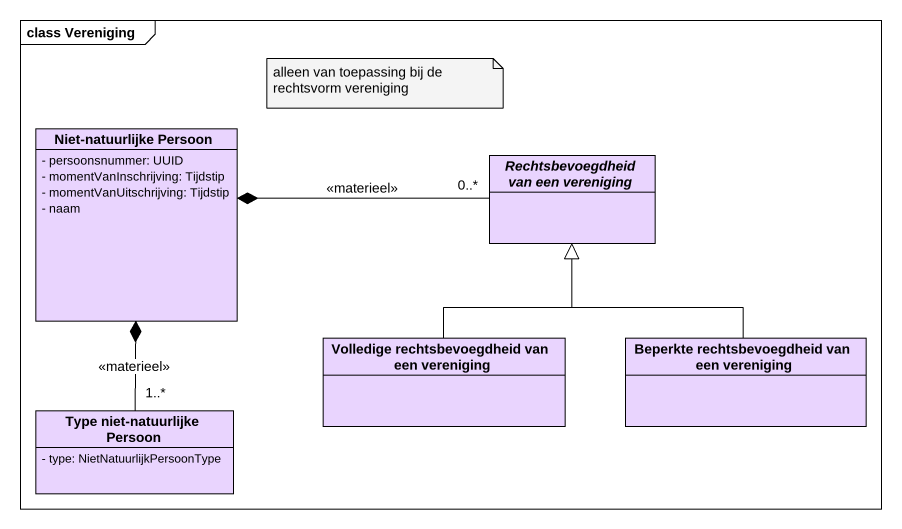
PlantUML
@startuml
mainframe class Vereniging
hide circle
hide empty members
skinparam classAttributeIconSize 0
class "Niet-natuurlijke Persoon" as Niet_natuurlijke_Persoon #E9D4FE {
  - persoonsnummer: UUID
  - momentVanInschrijving: Tijdstip
  - momentVanUitschrijving: Tijdstip
  - naam
}
abstract class "Rechtsbevoegdheid van een vereniging" as Rechtsbevoegdheid_van_een #E9D4FE
class "Volledige rechtsbevoegdheid van een vereniging" as Volledige_rechtsbevoegdheid #E9D4FE
class "Beperkte rechtsbevoegdheid van een vereniging" as Beperkte_rechtsbevoegdheid #E9D4FE
class "Type niet-natuurlijke Persoon" as Type_niet_natuurlijke #E9D4FE {
  - type: NietNatuurlijkPersoonType
}
Rechtsbevoegdheid_van_een "0..*" -left-* Niet_natuurlijke_Persoon : <<materieel>>
Volledige_rechtsbevoegdheid -up-|> Rechtsbevoegdheid_van_een
Beperkte_rechtsbevoegdheid -up-|> Rechtsbevoegdheid_van_een
Type_niet_natuurlijke "1..*" -up-* Niet_natuurlijke_Persoon : <<materieel>>
note as N1
  alleen van toepassing bij de rechtsvorm vereniging
end note
@enduml
